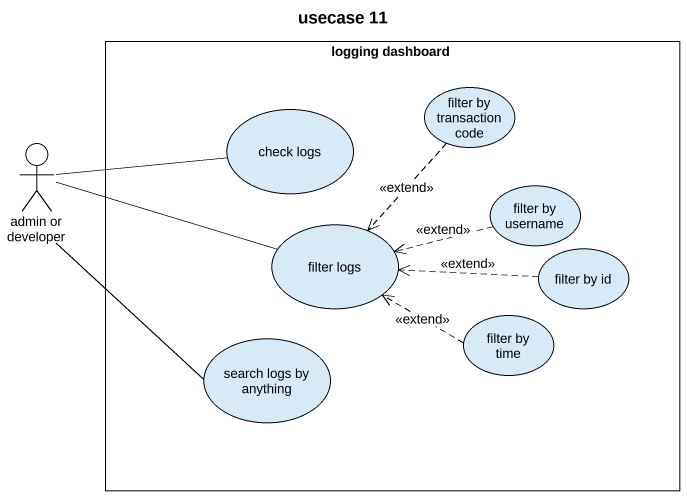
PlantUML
@startuml
title usecase 11
rectangle "logging dashboard" as logging_dashboard {
  usecase "filter by transaction code" as filter_by_transaction_code
  usecase "check logs" as check_logs
  usecase "filter by username" as filter_by_username
  usecase "filter logs" as filter_logs
  usecase "filter by id" as filter_by_id
  usecase "filter by time" as filter_by_time
  usecase "search logs by anything" as search_logs_by_anything
}
actor "admin or developer" as admin_or_developer
filter_by_transaction_code ..> filter_logs : <<extend>>
admin_or_developer -right- check_logs
admin_or_developer -right- filter_logs
admin_or_developer -- search_logs_by_anything
filter_by_username .left.> filter_logs : <<extend>>
filter_by_id .left.> filter_logs : <<extend>>
filter_by_time .left.> filter_logs : <<extend>>
@enduml
